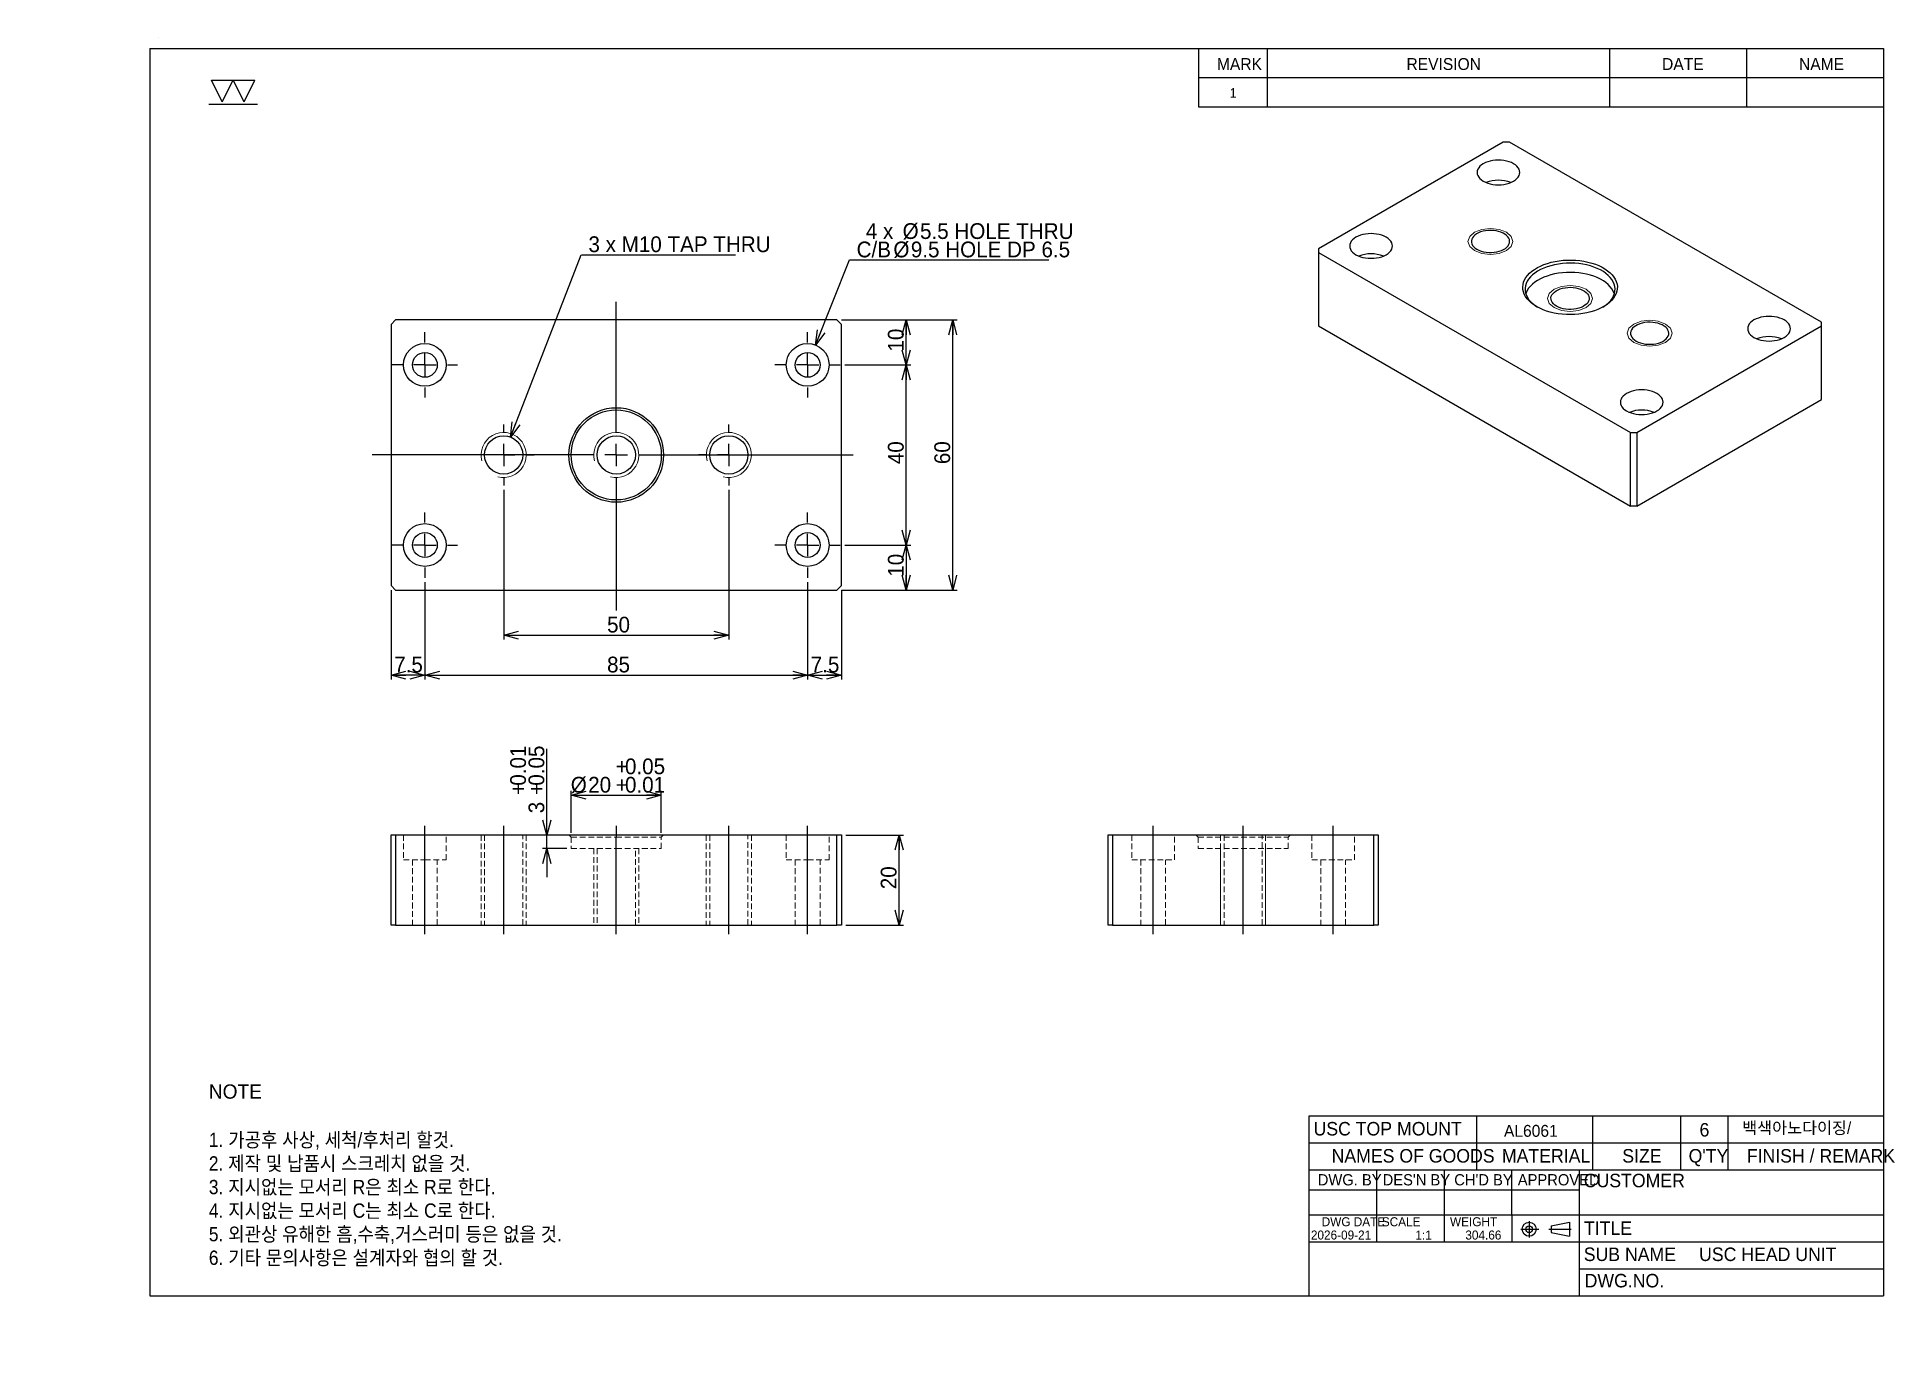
# Model space of a CAD drawing. Header units: millimetres. Extents: x 0 to 413, y 0 to 290.
import ezdxf

# ---------------------------------------------------------------- set-up
doc = ezdxf.new("R2010")
doc.units = ezdxf.units.MM
doc.linetypes.add('SLD-실선', pattern=[0])
doc.linetypes.add('SLD-점선', pattern=[1.905, 1.27, -0.635])
doc.styles.add('SLDTEXTSTYLE0', font='GULIM.TTC')
doc.styles.add('SLDTEXTSTYLE3', font='GOTHIC.TTF', dxfattribs={"width": 1.3695})
doc.styles.add('SLDTEXTSTYLE4', font='SWROMNS.TTF')
doc.styles.add('SLDTEXTSTYLE5', font='GOTHIC.TTF', dxfattribs={"width": 0.913, "bigfont": 'bigfont'})
doc.styles.add('SLDTEXTSTYLE6', font='GULIM.TTC')
doc.styles.add('SLDTEXTSTYLE7', font='GULIM.TTC', dxfattribs={"bigfont": 'bigfont'})
doc.dimstyles.new('SLDDIMSTYLE0', dxfattribs={"dimtxt": 3.5, "dimasz": 3.302, "dimexe": 0, "dimexo": 0.625, "dimgap": 0.875, "dimtad": 1, "dimdec": 3, "dimrnd": 1e-09, "dimzin": 12, "dimtxsty": 'SLDTEXTSTYLE0', "dimblk1": 'OPEN30', "dimblk2": 'OPEN30', "dimsah": 1, "dimcen": 2.5, "dimazin": 3, "dimtfac": 1, "dimtdec": 3, "dimtmove": 0, "dimatfit": 3, "dimldrblk": 'OPEN30', "dimfrac": 2, "dimtzin": 12})
doc.dimstyles.new('SLDDIMSTYLE1', dxfattribs={"dimtxt": 3.5, "dimasz": 3.302, "dimexe": 0, "dimexo": 0.625, "dimgap": 0.875, "dimtad": 1, "dimdec": 3, "dimrnd": 1e-09, "dimzin": 12, "dimtxsty": 'SLDTEXTSTYLE0', "dimblk1": 'OPEN30', "dimblk2": 'OPEN30', "dimsah": 1, "dimcen": 2.5, "dimazin": 3, "dimtol": 1, "dimtp": 0.01, "dimtm": -0.05, "dimtfac": 1, "dimtdec": 3, "dimtmove": 0, "dimatfit": 0, "dimldrblk": 'OPEN30', "dimfrac": 2})
doc.dimstyles.new('SLDDIMSTYLE2', dxfattribs={"dimtxt": 3.5, "dimasz": 3.302, "dimexe": 0, "dimexo": 0.625, "dimgap": 0.875, "dimtad": 1, "dimdec": 3, "dimrnd": 1e-09, "dimzin": 12, "dimtxsty": 'SLDTEXTSTYLE0', "dimblk1": 'OPEN30', "dimblk2": 'OPEN30', "dimsah": 1, "dimcen": 2.5, "dimazin": 3, "dimtol": 1, "dimtp": 0.05, "dimtm": -0.01, "dimtfac": 1, "dimtdec": 3, "dimtmove": 0, "dimatfit": 3, "dimldrblk": 'OPEN30', "dimfrac": 2})
doc.dimstyles.new('SLDDIMSTYLE3', dxfattribs={"dimtxt": 3.5, "dimasz": 3.302, "dimexe": 0, "dimexo": 0.625, "dimgap": 0.875, "dimtad": 1, "dimdec": 6, "dimrnd": 1e-09, "dimzin": 12, "dimtxsty": 'SLDTEXTSTYLE0', "dimblk1": 'NONE', "dimblk2": 'NONE', "dimsah": 1, "dimcen": 0, "dimazin": 3, "dimtfac": 1, "dimtdec": 3, "dimtmove": 0, "dimatfit": 3, "dimldrblk": 'NONE', "dimfrac": 2, "dimtzin": 12})
doc.dimstyles.new('SLDDIMSTYLE4', dxfattribs={"dimtxt": 3.5, "dimasz": 3.302, "dimexe": 0, "dimexo": 0.625, "dimgap": 0.875, "dimtad": 1, "dimdec": 1, "dimrnd": 1e-09, "dimzin": 12, "dimtxsty": 'SLDTEXTSTYLE0', "dimblk1": 'NONE', "dimblk2": 'NONE', "dimsah": 1, "dimcen": 0, "dimazin": 3, "dimtfac": 1, "dimtdec": 3, "dimtmove": 0, "dimatfit": 3, "dimldrblk": 'NONE', "dimfrac": 2, "dimtzin": 12})

# ---------------------------------------------------------------- blocks, each defined once
blk = doc.blocks.new('SW_NOTE_0_40')
at = {"color": 0}
for p, q in [((-4.85, 0), (-7.27, 4.85)), ((-7.27, 4.85), (-2.42, 4.85)), ((-4.85, 0), (-2.42, 4.85)), ((0, 0), (-2.42, 4.85)), ((-2.42, 4.85), (2.42, 4.85)), ((0, 0), (2.42, 4.85)), ((-7.83, -0.53), (2.99, -0.53))]:
    blk.add_line(p, q, dxfattribs=at)
blk = doc.blocks.new('SW_NOTE_0_41')
at = {"color": 0, "linetype": 'SLD-실선', "lineweight": 18, "char_height": 3.175, "attachment_point": 1}
for s, insert, style in [('NOTE', (0, 4.33), 'SLDTEXTSTYLE4'), ('1. 가공후 사상, 세척/후처리 할것.', (0, -6.41), 'SLDTEXTSTYLE5'), ('2. 제작 및 납품시 스크레치 없을 것.', (0, -11.64), 'SLDTEXTSTYLE5'), ('3. 지시없는 모서리 R은 최소 R로 한다.', (0, -16.88), 'SLDTEXTSTYLE5'), ('4. 지시없는 모서리 C는 최소 C로 한다.', (0, -22.11), 'SLDTEXTSTYLE5'), ('5. 외관상 유해한 흠,수축,거스러미 등은 없을 것.', (0, -27.34), 'SLDTEXTSTYLE5'), ('6. 기타 문의사항은 설계자와 협의 할 것.', (0, -32.58), 'SLDTEXTSTYLE5')]:
    blk.add_mtext(s, dxfattribs=dict(at, insert=insert, style=style))
blk = doc.blocks.new('SW_TABLEANNOTATION_0')
at = {"color": 0}
for p, q in [((0, 0), (0, -6.47)), ((0, 0), (15.21, 0)), ((15.21, 0), (15.21, -6.47)), ((15.21, 0), (91.25, 0)), ((91.25, 0), (91.25, -6.47)), ((91.25, 0), (121.67, 0)), ((121.67, 0), (121.67, -6.47)), ((121.67, 0), (152.09, 0)), ((152.09, 0), (152.09, -6.47)), ((0, -6.47), (15.21, -6.47)), ((0, -6.47), (0, -12.95)), ((15.21, -6.47), (91.25, -6.47)), ((15.21, -6.47), (15.21, -12.95)), ((91.25, -6.47), (121.67, -6.47)), ((91.25, -6.47), (91.25, -12.95)), ((121.67, -6.47), (152.09, -6.47)), ((121.67, -6.47), (121.67, -12.95)), ((152.09, -6.47), (152.09, -12.95)), ((0, -12.95), (15.21, -12.95)), ((15.21, -12.95), (91.25, -12.95)), ((91.25, -12.95), (121.67, -12.95)), ((121.67, -12.95), (152.09, -12.95))]:
    blk.add_line(p, q, dxfattribs=at)
at = {"color": 0, "attachment_point": 1, "style": 'SLDTEXTSTYLE0'}
for s, insert, char_height in [('MARK', (4.08, -2.15), 2.646), ('REVISION', (46.17, -2.15), 2.646), ('DATE', (102.93, -2.15), 2.646), ('NAME', (133.35, -2.15), 2.646), ('1', (6.9, -8.83), 2.12)]:
    blk.add_mtext(s, dxfattribs=dict(at, insert=insert, char_height=char_height))
blk = doc.blocks.new('_Open30')
at = {"color": 0, "linetype": 'ByBlock', "lineweight": -2}
for p, q in [((-1, 0.267949), (0, 0)), ((0, 0), (-1, -0.267949)), ((0, 0), (-1, 0))]:
    blk.add_line(p, q, dxfattribs=at)
blk = doc.blocks.new('_D')
for p, q in [((179.6, 112.33), (192.41, 112.33)), ((191.41, 92.33), (191.41, 112.33)), ((179.6, 92.33), (192.41, 92.33))]:
    blk.add_line(p, q)
at = {"xscale": 3.302, "yscale": 3.302}
for p, rotation in [((191.41, 112.33), 90.0000000000004), ((191.41, 92.33), 270.0000000000004)]:
    blk.add_blockref('_Open30', p, dxfattribs=dict(at, rotation=rotation))
at = {"insert": (187.33, 100.29), "char_height": 3.5, "attachment_point": 1, "rotation": 90, "style": 'SLDTEXTSTYLE0'}
blk.add_mtext('20', dxfattribs=at)
blk = doc.blocks.new('_D_1')
for p, q in [((113.2, 112.33), (113.2, 131.45)), ((113.2, 109.33), (113.2, 112.33)), ((117.6, 109.33), (112.2, 109.33)), ((113.2, 109.33), (113.2, 102.98))]:
    blk.add_line(p, q)
at = {"xscale": 3.302, "yscale": 3.302}
for p, rotation in [((113.2, 112.33), 270.0000000000004), ((113.2, 109.33), 90.0000000000004)]:
    blk.add_blockref('_Open30', p, dxfattribs=dict(at, rotation=rotation))
at = {"char_height": 3.5, "attachment_point": 1, "rotation": 90, "style": 'SLDTEXTSTYLE0'}
for s, insert in [('0.01', (105.05, 123.28)), ('0.05', (109.12, 123.28)), ('+', (105.05, 121.24)), ('+', (109.12, 121.24)), ('3', (109.12, 117.15))]:
    blk.add_mtext(s, dxfattribs=dict(at, insert=insert))
blk = doc.blocks.new('_D_2')
for p, q in [((118.6, 112.83), (118.6, 122.16)), ((118.6, 121.16), (138.6, 121.16)), ((138.6, 112.83), (138.6, 122.16))]:
    blk.add_line(p, q)
at = {"xscale": 3.302, "yscale": 3.302, "rotation": 180.0000000000004}
blk.add_blockref('_Open30', (118.6, 121.16), dxfattribs=at)
at = {"xscale": 3.302, "yscale": 3.302}
blk.add_blockref('_Open30', (138.6, 121.16), dxfattribs=at)
at = {"char_height": 3.5, "attachment_point": 1, "style": 'SLDTEXTSTYLE0'}
for s, insert in [('+', (128.5, 129.32)), ('0.05', (130.54, 129.32)), ('%%c', (118.5, 125.24)), ('20', (122.37, 125.24)), ('+', (128.5, 125.24)), ('0.01', (130.54, 125.24))]:
    blk.add_mtext(s, dxfattribs=dict(at, insert=insert))
blk = doc.blocks.new('_D_3')
for p, q in [((179.35, 216.72), (194.01, 216.72)), ((193.01, 176.72), (193.01, 216.72)), ((179.35, 176.72), (194.01, 176.72))]:
    blk.add_line(p, q)
at = {"xscale": 3.302, "yscale": 3.302}
for p, rotation in [((193.01, 216.72), 90.0000000000004), ((193.01, 176.72), 270.0000000000004)]:
    blk.add_blockref('_Open30', p, dxfattribs=dict(at, rotation=rotation))
at = {"insert": (188.93, 194.68), "char_height": 3.5, "attachment_point": 1, "rotation": 90, "style": 'SLDTEXTSTYLE0'}
blk.add_mtext('40', dxfattribs=at)
blk = doc.blocks.new('_D_4')
for p, q in [((179.35, 176.72), (194.01, 176.72)), ((193.01, 176.72), (193.01, 166.72)), ((178.6, 166.72), (194.01, 166.72))]:
    blk.add_line(p, q)
at = {"xscale": 3.302, "yscale": 3.302}
for p, rotation in [((193.01, 176.72), 90.0000000000004), ((193.01, 166.72), 270.0000000000004)]:
    blk.add_blockref('_Open30', p, dxfattribs=dict(at, rotation=rotation))
at = {"insert": (188.93, 169.68), "char_height": 3.5, "attachment_point": 1, "rotation": 90, "style": 'SLDTEXTSTYLE0'}
blk.add_mtext('10', dxfattribs=at)
blk = doc.blocks.new('_D_5')
for p, q in [((178.6, 226.72), (194.01, 226.72)), ((193.01, 216.72), (193.01, 226.72)), ((179.35, 216.72), (194.01, 216.72))]:
    blk.add_line(p, q)
at = {"xscale": 3.302, "yscale": 3.302}
for p, rotation in [((193.01, 226.72), 90.0000000000004), ((193.01, 216.72), 270.0000000000004)]:
    blk.add_blockref('_Open30', p, dxfattribs=dict(at, rotation=rotation))
at = {"insert": (188.93, 219.68), "char_height": 3.5, "attachment_point": 1, "rotation": 90, "style": 'SLDTEXTSTYLE0'}
blk.add_mtext('10', dxfattribs=at)
blk = doc.blocks.new('_D_6')
for p, q in [((178.6, 226.72), (204.31, 226.72)), ((203.31, 166.72), (203.31, 226.72)), ((178.6, 166.72), (204.31, 166.72))]:
    blk.add_line(p, q)
at = {"xscale": 3.302, "yscale": 3.302}
for p, rotation in [((203.31, 226.72), 90.0000000000004), ((203.31, 166.72), 270.0000000000004)]:
    blk.add_blockref('_Open30', p, dxfattribs=dict(at, rotation=rotation))
at = {"insert": (199.24, 194.68), "char_height": 3.5, "attachment_point": 1, "rotation": 90, "style": 'SLDTEXTSTYLE0'}
blk.add_mtext('60', dxfattribs=at)
blk = doc.blocks.new('_D_7')
for p, q in [((103.6, 188.97), (103.6, 155.72)), ((153.6, 188.97), (153.6, 155.72)), ((103.6, 156.72), (153.6, 156.72))]:
    blk.add_line(p, q)
at = {"xscale": 3.302, "yscale": 3.302, "rotation": 180.0000000000004}
blk.add_blockref('_Open30', (103.6, 156.72), dxfattribs=at)
at = {"xscale": 3.302, "yscale": 3.302}
blk.add_blockref('_Open30', (153.6, 156.72), dxfattribs=at)
at = {"insert": (126.56, 160.8), "char_height": 3.5, "attachment_point": 1, "style": 'SLDTEXTSTYLE0'}
blk.add_mtext('50', dxfattribs=at)
blk = doc.blocks.new('_D_8')
for p, q in [((86.1, 168.47), (86.1, 146.85)), ((171.1, 168.47), (171.1, 146.85)), ((86.1, 147.85), (171.1, 147.85))]:
    blk.add_line(p, q)
at = {"xscale": 3.302, "yscale": 3.302, "rotation": 180.0000000000004}
blk.add_blockref('_Open30', (86.1, 147.85), dxfattribs=at)
at = {"xscale": 3.302, "yscale": 3.302}
blk.add_blockref('_Open30', (171.1, 147.85), dxfattribs=at)
at = {"insert": (126.56, 151.93), "char_height": 3.5, "attachment_point": 1, "style": 'SLDTEXTSTYLE0'}
blk.add_mtext('85', dxfattribs=at)
blk = doc.blocks.new('_D_9')
for p, q in [((171.1, 168.47), (171.1, 146.85)), ((178.6, 166.72), (178.6, 146.85)), ((171.1, 147.85), (178.6, 147.85))]:
    blk.add_line(p, q)
at = {"xscale": 3.302, "yscale": 3.302, "rotation": 180.0000000000004}
blk.add_blockref('_Open30', (171.1, 147.85), dxfattribs=at)
at = {"xscale": 3.302, "yscale": 3.302}
blk.add_blockref('_Open30', (178.6, 147.85), dxfattribs=at)
at = {"insert": (171.79, 151.93), "char_height": 3.5, "attachment_point": 1, "style": 'SLDTEXTSTYLE0'}
blk.add_mtext('7.5', dxfattribs=at)
blk = doc.blocks.new('_D_10')
for p, q in [((78.6, 166.72), (78.6, 146.85)), ((86.1, 168.47), (86.1, 146.85)), ((86.1, 147.85), (78.6, 147.85))]:
    blk.add_line(p, q)
at = {"xscale": 3.302, "yscale": 3.302, "rotation": 180.0000000000004}
blk.add_blockref('_Open30', (78.6, 147.85), dxfattribs=at)
at = {"xscale": 3.302, "yscale": 3.302}
blk.add_blockref('_Open30', (86.1, 147.85), dxfattribs=at)
at = {"insert": (79.29, 151.93), "char_height": 3.5, "attachment_point": 1, "style": 'SLDTEXTSTYLE0'}
blk.add_mtext('7.5', dxfattribs=at)
blk = doc.blocks.new('_D_11')
blk.add_line((120.85, 241.19), (155.1, 241.19))
at = {"insert": (122.43, 245.27), "char_height": 3.5, "attachment_point": 1, "style": 'SLDTEXTSTYLE0'}
blk.add_mtext('3 x M10 TAP THRU', dxfattribs=at)
blk = doc.blocks.new('_None')
blk = doc.blocks.new('_D_12')
blk.add_line((180.39, 240.03), (224.65, 240.03))
at = {"char_height": 3.5, "attachment_point": 1, "style": 'SLDTEXTSTYLE0'}
for s, insert in [('4 x ', (184.02, 248.19)), ('%%c', (192.19, 248.19)), ('5.5 HOLE THRU', (196.06, 248.19)), ('C/B ', (181.98, 244.11)), ('%%c', (190.15, 244.11)), ('9.5 HOLE DP 6.5', (194.02, 244.11))]:
    blk.add_mtext(s, dxfattribs=dict(at, insert=insert))
blk = doc.blocks.new('SW_CENTERMARKSYMBOL_0')
at = {"color": 0}
for p, q in [((0, 5), (0, 34.02)), ((-5, 0), (-54.24, 0)), ((0, 0), (-2.5, 0)), ((0, 0), (0, 2.5)), ((0, 0), (0, -2.5)), ((0, 0), (2.5, 0)), ((5, 0), (52.6, 0)), ((0, -5), (0, -34.51))]:
    blk.add_line(p, q, dxfattribs=at)
blk = doc.blocks.new('SW_CENTERMARKSYMBOL_1')
at = {"color": 0}
for p, q in [((0, 5), (0, 7.25)), ((-5, 0), (-7.25, 0)), ((0, 0), (-2.5, 0)), ((0, 0), (0, 2.5)), ((0, 0), (0, -2.5)), ((0, 0), (2.5, 0)), ((5, 0), (7.25, 0)), ((0, -5), (0, -7.25))]:
    blk.add_line(p, q, dxfattribs=at)
blk = doc.blocks.new('SW_CENTERMARKSYMBOL_2')
at = {"color": 0}
for p, q in [((0, 5), (0, 7.25)), ((-5, 0), (-7.25, 0)), ((0, 0), (-2.5, 0)), ((0, 0), (0, 2.5)), ((0, 0), (0, -2.5)), ((0, 0), (2.5, 0)), ((5, 0), (7.25, 0)), ((0, -5), (0, -7.25))]:
    blk.add_line(p, q, dxfattribs=at)
blk = doc.blocks.new('SW_CENTERMARKSYMBOL_3')
at = {"color": 0}
for p, q in [((0, 5), (0, 7.25)), ((-5, 0), (-7.25, 0)), ((0, 0), (-2.5, 0)), ((0, 0), (0, 2.5)), ((0, 0), (0, -2.5)), ((0, 0), (2.5, 0)), ((5, 0), (7.25, 0)), ((0, -5), (0, -7.25))]:
    blk.add_line(p, q, dxfattribs=at)
blk = doc.blocks.new('SW_CENTERMARKSYMBOL_4')
at = {"color": 0}
for p, q in [((0, 5), (0, 7.25)), ((-5, 0), (-7.25, 0)), ((0, 0), (-2.5, 0)), ((0, 0), (0, 2.5)), ((0, 0), (0, -2.5)), ((0, 0), (2.5, 0)), ((5, 0), (7.25, 0)), ((0, -5), (0, -7.25))]:
    blk.add_line(p, q, dxfattribs=at)
blk = doc.blocks.new('SW_CENTERMARKSYMBOL_5')
at = {"color": 0}
for p, q in [((0, 5), (0, 6.75)), ((-5, 0), (-6.75, 0)), ((0, 0), (-2.5, 0)), ((0, 0), (0, 2.5)), ((0, 0), (0, -2.5)), ((0, 0), (2.5, 0)), ((5, 0), (6.75, 0)), ((0, -5), (0, -6.75))]:
    blk.add_line(p, q, dxfattribs=at)
blk = doc.blocks.new('SW_CENTERMARKSYMBOL_6')
at = {"color": 0}
for p, q in [((0, 5), (0, 6.75)), ((-5, 0), (-6.75, 0)), ((0, 0), (-2.5, 0)), ((0, 0), (0, 2.5)), ((0, 0), (0, -2.5)), ((0, 0), (2.5, 0)), ((5, 0), (6.75, 0)), ((0, -5), (0, -6.75))]:
    blk.add_line(p, q, dxfattribs=at)

msp = doc.modelspace()

# ---------------------------------------------------------------- linework, layer by layer
for p, q in [((25.0000175, 287.0002012), (410.0002874, 287.0002012)), ((25.0000175, 287.0002012), (25.0000175, 10.000007)), ((410.0002874, 287.0002012), (410.0002874, 10.000007)), ((105.1385488, 200.6867832), (120.8456983, 241.1901717)), ((172.8604718, 221.1367819), (180.392121, 240.0346982)), ((282.500198, 50.000035), (410.0002874, 50.000035)), ((282.500198, 38.0000266), (282.500198, 50.000035)), ((319.7182523, 38.0000266), (319.7182523, 50.000035)), ((345.5002422, 38.0000266), (345.5002422, 50.000035)), ((365.0002558, 38.0000266), (365.0002558, 50.000035)), ((375.5002632, 38.0000266), (375.5002632, 50.000035)), ((282.500198, 44.0000308), (410.0002874, 44.0000308)), ((282.500198, 38.0000266), (410.0002874, 38.0000266)), ((282.500198, 10.000007), (282.500198, 38.0000266)), ((297.5002085, 28.0000196), (297.5002085, 38.0000266)), ((312.500219, 28.0000196), (312.500219, 38.0000266)), ((327.5002296, 28.0000196), (327.5002296, 38.0000266)), ((342.5002401, 10.000007), (342.5002401, 38.0000266)), ((282.500198, 33.5000235), (342.5002401, 33.5000235)), ((282.500198, 28.0000196), (342.5002401, 28.0000196)), ((297.5002085, 22.0000154), (297.5002085, 28.0000196)), ((312.500219, 22.0000154), (312.500219, 28.0000196)), ((327.5002296, 28.0000196), (327.5002296, 22.0000154)), ((329.4566063, 24.7875317), (333.4491381, 24.7875317)), ((331.3289751, 26.5954395), (331.3289751, 22.947116)), ((335.6892537, 24.7875317), (340.6313611, 24.7875317)), ((336.225276, 25.5389603), (340.2631229, 26.3422108)), ((336.225276, 25.5389603), (336.225276, 24.036104)), ((340.2631229, 26.3422108), (340.2631229, 23.2328534)), ((342.5002401, 28.0000196), (410.0002874, 28.0000196)), ((282.500198, 22.0000154), (342.5002401, 22.0000154)), ((336.225276, 24.036104), (340.2631229, 23.2328534)), ((342.5002401, 22.0000154), (410.0002874, 22.0000154)), ((342.5002401, 16.0000112), (410.0002874, 16.0000112)), ((25.0000175, 10.000007), (410.0002874, 10.000007))]:
    msp.add_line(p, q)
at = {"color": 7, "linetype": 'SLD-실선', "lineweight": 25}
for p, q in [((325.5706242, 266.1962741), (284.5584309, 242.5204388)), ((326.9848378, 266.1962741), (325.5706242, 266.1962741)), ((396.2813023, 226.1922766), (326.9848378, 266.1962741)), ((284.5584309, 242.5204388), (284.5584309, 241.7040307)), ((284.5584309, 241.7040307), (353.8548955, 201.7000332)), ((284.5584309, 241.7040307), (284.5584309, 225.3732145)), ((79.6019063, 226.7243055), (78.6019063, 225.7243055)), ((78.6019063, 225.7243055), (78.6019063, 167.7243055)), ((177.6019063, 226.7243055), (79.6019063, 226.7243055)), ((178.6019063, 225.7243055), (177.6019063, 226.7243055)), ((178.6019063, 167.7243055), (178.6019063, 225.7243055)), ((284.5584309, 225.3732145), (353.8548955, 185.369217)), ((355.269109, 201.7000332), (396.2813023, 225.3758685)), ((396.2813023, 225.3758685), (396.2813023, 226.1922766)), ((396.2813023, 209.0450523), (396.2813023, 225.3758685)), ((355.269109, 185.369217), (396.2813023, 209.0450523)), ((353.8548955, 185.369217), (353.8548955, 201.7000332)), ((353.8548955, 201.7000332), (355.269109, 201.7000332)), ((355.269109, 201.7000332), (355.269109, 185.369217)), ((355.269109, 185.369217), (353.8548955, 185.369217)), ((78.6019063, 167.7243055), (79.6019063, 166.7243055)), ((79.6019063, 166.7243055), (177.6019063, 166.7243055)), ((177.6019063, 166.7243055), (178.6019063, 167.7243055)), ((78.6019063, 92.3344443), (78.6019063, 112.3344443)), ((78.6019063, 112.3344443), (79.6019063, 112.3344443)), ((79.6019063, 112.3344443), (79.6019063, 92.3344443)), ((79.6019063, 112.3344443), (177.6019063, 112.3344443)), ((177.6019063, 92.3344443), (177.6019063, 112.3344443)), ((177.6019063, 112.3344443), (178.6019063, 112.3344443)), ((178.6019063, 112.3344443), (178.6019063, 92.3344443)), ((237.8146213, 92.3344443), (237.8146213, 112.3344443)), ((237.8146213, 112.3344443), (238.8146213, 112.3344443)), ((238.8146213, 112.3344443), (238.8146213, 92.3344443)), ((238.8146213, 112.3344443), (296.8146213, 112.3344443)), ((296.8146213, 92.3344443), (296.8146213, 112.3344443)), ((296.8146213, 112.3344443), (297.8146213, 112.3344443)), ((297.8146213, 112.3344443), (297.8146213, 92.3344443)), ((79.6019063, 92.3344443), (78.6019063, 92.3344443)), ((79.6019063, 92.3344443), (177.6019063, 92.3344443)), ((178.6019063, 92.3344443), (177.6019063, 92.3344443)), ((238.8146213, 92.3344443), (237.8146213, 92.3344443)), ((238.8146213, 92.3344443), (296.8146213, 92.3344443)), ((297.8146213, 92.3344443), (296.8146213, 92.3344443))]:
    msp.add_line(p, q, dxfattribs=at)
at = {"color": 7, "linetype": 'SLD-점선', "lineweight": 18}
for p, q in [((81.3519063, 112.3344443), (81.3519063, 106.8344443)), ((90.8519063, 106.8344443), (90.8519063, 112.3344443)), ((98.6019063, 112.3344443), (98.6019063, 92.3344443)), ((99.3519063, 112.3344443), (99.3519063, 92.3344443)), ((107.8519063, 92.3344443), (107.8519063, 112.3344443)), ((108.6019063, 112.3344443), (108.6019063, 92.3344443)), ((118.1019063, 112.3344443), (118.6019063, 111.8344443)), ((118.6019063, 111.8344443), (128.6019063, 111.8344443)), ((118.6019063, 111.8344443), (118.6019063, 109.3344443)), ((128.6019063, 111.8344443), (138.6019063, 111.8344443)), ((138.6019063, 111.8344443), (139.1019063, 112.3344443)), ((138.6019063, 109.3344443), (138.6019063, 111.8344443)), ((148.6019063, 112.3344443), (148.6019063, 92.3344443)), ((149.3519063, 112.3344443), (149.3519063, 92.3344443)), ((157.8519063, 92.3344443), (157.8519063, 112.3344443)), ((158.6019063, 112.3344443), (158.6019063, 92.3344443)), ((166.3519063, 112.3344443), (166.3519063, 106.8344443)), ((175.8519063, 106.8344443), (175.8519063, 112.3344443)), ((243.0646213, 112.3344443), (243.0646213, 106.8344443)), ((252.5646213, 106.8344443), (252.5646213, 112.3344443)), ((257.3146213, 112.3344443), (257.8146213, 111.8344443)), ((257.8146213, 111.8344443), (277.8146213, 111.8344443)), ((257.8146213, 111.8344443), (257.8146213, 109.3344443)), ((262.8146213, 112.3344443), (262.8146213, 92.3344443)), ((262.8146213, 112.3344443), (262.8146213, 92.3344443)), ((263.5646213, 112.3344443), (263.5646213, 92.3344443)), ((272.0646213, 92.3344443), (272.0646213, 112.3344443)), ((272.8146213, 112.3344443), (272.8146213, 92.3344443)), ((272.8146213, 112.3344443), (272.8146213, 92.3344443)), ((277.8146213, 111.8344443), (278.3146213, 112.3344443)), ((277.8146213, 109.3344443), (277.8146213, 111.8344443)), ((283.0646213, 112.3344443), (283.0646213, 106.8344443)), ((292.5646213, 106.8344443), (292.5646213, 112.3344443)), ((118.6019063, 109.3344443), (128.6019063, 109.3344443)), ((123.6019063, 109.3344443), (123.6019063, 92.3344443)), ((124.3519063, 109.3344443), (124.3519063, 92.3344443)), ((128.6019063, 109.3344443), (138.6019063, 109.3344443)), ((132.8519063, 92.3344443), (132.8519063, 109.3344443)), ((133.6019063, 109.3344443), (133.6019063, 92.3344443)), ((257.8146213, 109.3344443), (277.8146213, 109.3344443)), ((262.8146213, 109.3344443), (262.8146213, 92.3344443)), ((272.8146213, 109.3344443), (272.8146213, 92.3344443)), ((81.3519063, 106.8344443), (86.1019063, 106.8344443)), ((83.3519063, 106.8344443), (83.3519063, 92.3344443)), ((86.1019063, 106.8344443), (90.8519063, 106.8344443)), ((88.8519063, 92.3344443), (88.8519063, 106.8344443)), ((166.3519063, 106.8344443), (171.1019063, 106.8344443)), ((168.3519063, 106.8344443), (168.3519063, 92.3344443)), ((171.1019063, 106.8344443), (175.8519063, 106.8344443)), ((173.8519063, 92.3344443), (173.8519063, 106.8344443)), ((243.0646213, 106.8344443), (252.5646213, 106.8344443)), ((245.0646213, 106.8344443), (245.0646213, 92.3344443)), ((250.5646213, 92.3344443), (250.5646213, 106.8344443)), ((283.0646213, 106.8344443), (292.5646213, 106.8344443)), ((285.0646213, 106.8344443), (285.0646213, 92.3344443)), ((290.5646213, 92.3344443), (290.5646213, 106.8344443))]:
    msp.add_line(p, q, dxfattribs=at)
at = {"linetype": 'SLD-실선'}
for p, q in [((86.1019063, 106.8344443), (86.1019063, 114.3344443)), ((103.6019063, 90.3344443), (103.6019063, 114.3344443)), ((128.6019063, 114.3344443), (128.6019063, 111.8344443)), ((128.6019063, 109.3344443), (128.6019063, 111.8344443)), ((153.6019063, 90.3344443), (153.6019063, 114.3344443)), ((171.1019063, 106.8344443), (171.1019063, 114.3344443)), ((247.8146213, 106.8344443), (247.8146213, 114.3344443)), ((267.8146213, 90.3344443), (267.8146213, 114.3344443)), ((287.8146213, 106.8344443), (287.8146213, 114.3344443)), ((128.6019063, 90.3344443), (128.6019063, 109.3344443)), ((86.1019063, 90.3344443), (86.1019063, 106.8344443)), ((171.1019063, 90.3344443), (171.1019063, 106.8344443)), ((247.8146213, 90.3344443), (247.8146213, 106.8344443)), ((287.8146213, 90.3344443), (287.8146213, 106.8344443))]:
    msp.add_line(p, q, dxfattribs=at)
at = {"color": 7, "linetype": 'SLD-실선', "lineweight": 25, "flags": 128}
for points in [[(321.1512068, 257.5219379), (321.6183473, 257.2854398), (322.134964, 257.0861645), (322.6922177, 256.9275217), (323.2805736, 256.8122259), (323.8899646, 256.7422497), (324.509964, 256.7187905), (325.1299635, 256.7422497), (325.7393545, 256.8122259), (326.3277103, 256.9275217), (326.884964, 257.0861645), (327.4015808, 257.2854398), (327.8687213, 257.5219379), (328.2783924, 257.7916123), (328.6235847, 258.0898488), (328.8983918, 258.4115446), (329.0981117, 258.7511951), (329.2193271, 259.1029891), (329.259964, 259.4609072), (329.2193271, 259.8188252), (329.0981117, 260.1706192), (328.8983918, 260.5102698), (328.6235847, 260.8319655), (328.2783924, 261.130202), (327.8687213, 261.3998764), (327.4015808, 261.6363745), (326.884964, 261.8356498), (326.3277103, 261.9942926), (325.7393545, 262.1095884), (325.1299635, 262.1795646), (324.509964, 262.2030238), (323.8899646, 262.1795646), (323.2805736, 262.1095884), (322.6922177, 261.9942926), (322.134964, 261.8356498), (321.6183473, 261.6363745), (321.1512068, 261.3998764), (320.7415357, 261.130202), (320.3963434, 260.8319655), (320.1215363, 260.5102698), (319.9218164, 260.1706192), (319.800601, 259.8188252), (319.759964, 259.4609072), (319.800601, 259.1029891), (319.9218164, 258.7511951), (320.1215363, 258.4115446), (320.3963434, 258.0898488), (320.7415357, 257.7916123), (321.1512068, 257.5219379)], [(292.8669356, 241.1937757), (293.334076, 240.9572775), (293.8506928, 240.7580023), (294.4079465, 240.5993595), (294.9963023, 240.4840636), (295.6056934, 240.4140875), (296.2256928, 240.3906283), (296.8456922, 240.4140875), (297.4550833, 240.4840636), (298.0434391, 240.5993595), (298.6006928, 240.7580023), (299.1173096, 240.9572775), (299.58445, 241.1937757), (299.9941212, 241.4634501), (300.3393135, 241.7616866), (300.6141206, 242.0833823), (300.8138405, 242.4230329), (300.9350559, 242.7748269), (300.9756928, 243.1327449), (300.9350559, 243.490663), (300.8138405, 243.8424569), (300.6141206, 244.1821075), (300.3393135, 244.5038032), (299.9941212, 244.8020398), (299.58445, 245.0717142), (299.1173096, 245.3082123), (298.6006928, 245.5074876), (298.0434391, 245.6661304), (297.4550833, 245.7814262), (296.8456922, 245.8514024), (296.2256928, 245.8748616), (295.6056934, 245.8514024), (294.9963023, 245.7814262), (294.4079465, 245.6661304), (293.8506928, 245.5074876), (293.334076, 245.3082123), (292.8669356, 245.0717142), (292.4572644, 244.8020398), (292.1120721, 244.5038032), (291.837265, 244.1821075), (291.6375451, 243.8424569), (291.5163297, 243.490663), (291.4756928, 243.1327449), (291.5163297, 242.7748269), (291.6375451, 242.4230329), (291.837265, 242.0833823), (292.1120721, 241.7616866), (292.4572644, 241.4634501), (292.8669356, 241.1937757)], [(319.7369933, 242.4183878), (320.1844832, 242.1938246), (320.6817562, 242.0073994), (321.2191333, 241.8627409), (321.7861551, 241.7626646), (322.3717852, 241.7091185), (322.9646249, 241.7031447), (323.5531353, 241.7448595), (324.1258617, 241.833451), (324.6716567, 241.9671948), (325.1798969, 242.1434878), (325.6406901, 242.3588987), (326.0450674, 242.6092346), (326.3851581, 242.8896232), (326.6543427, 243.1946069), (326.8473819, 243.5182496), (326.9605182, 243.8542519), (326.9915498, 244.1960741), (326.9398725, 244.5370628), (326.8064923, 244.8705811), (326.5940052, 245.1901375), (326.306547, 245.4895121), (325.9497128, 245.762878), (325.530448, 246.0049145), (325.056913, 246.2109105), (324.5383247, 246.3768565), (323.9847768, 246.4995227), (323.4070436, 246.5765215), (322.8163698, 246.6063542), (322.2242524, 246.58844), (321.6422161, 246.5231278), (321.0815898, 246.4116887), (320.5532853, 246.2562917), (320.0675854, 246.0599615), (319.6339439, 245.8265195), (319.2608009, 245.5605092), (318.9554194, 245.2671084), (318.7237431, 244.9520277), (318.5702816, 244.6213997), (318.4980216, 244.2816599), (318.5083696, 243.9394208), (318.6011243, 243.6013438), (318.7744803, 243.2740091), (319.0250633, 242.9637879), (319.3479962, 242.6767183), (319.7369933, 242.4183878)], [(332.9952454, 229.6620111), (332.3681105, 230.0575932), (331.8039915, 230.4836243), (331.3073033, 230.93677), (330.8819334, 231.4134839), (330.5312107, 231.910035), (330.2578801, 232.4225372), (330.0640809, 232.9469793), (329.9513297, 233.479257), (329.920509, 234.0152045), (329.9718601, 234.5506272), (330.1049809, 235.0813347), (330.3188297, 235.6031736), (330.6117329, 236.1120597), (330.9813979, 236.6040102), (331.4249318, 237.0751751), (331.9388633, 237.5218668), (332.5191701, 237.9405894), (333.1613105, 238.3280658), (333.860259, 238.6812633), (334.6105453, 238.9974179), (335.4062975, 239.2740552), (336.2412876, 239.50901), (337.1089808, 239.7004436), (338.0025861, 239.8468578), (338.9151099, 239.9471066), (339.8394105, 240.0004054), (340.768254, 240.0063372), (341.6943708, 239.9648554), (342.6105129, 239.8762849), (343.5095103, 239.7413186), (344.384327, 239.561013), (345.2281164, 239.3367791), (346.0342747, 239.070372), (346.7964927, 238.7638765), (347.508805, 238.4196915), (348.1656366, 238.0405107), (348.7618472, 237.6293016), (349.2927704, 237.1892825), (349.7542511, 236.7238972), (350.1426776, 236.2367879), (350.45501, 235.731767), (350.6888037, 235.2127869), (350.8422291, 234.6839093), (350.9140853, 234.1492734), (350.9038101, 233.6130635), (350.8114838, 233.0794761), (350.637829, 232.5526873), (350.3842048, 232.0368199), (350.0525961, 231.5359113), (349.6455983, 231.0538818), (349.1663966, 230.5945039), (348.6187414, 230.1613728), (348.006919, 229.7578784), (347.3357175, 229.3871786), (346.6103902, 229.0521746), (345.8366136, 228.7554883), (345.0204436, 228.4994417), (344.1682679, 228.2860386), (343.2867559, 228.1169492), (342.3828065, 227.9934969), (341.4634945, 227.9166479), (340.5360147, 227.8870035), (339.6076259, 227.9047959), (338.6855939, 227.9698858), (337.777135, 228.0817637), (336.8893591, 228.2395541), (336.0292141, 228.442022), (335.203432, 228.6875829), (334.4184755, 228.9743148), (333.6804881, 229.2999738), (332.9952454, 229.6620111)], [(347.6645738, 229.5606069), (347.9569969, 229.7459272), (348.5233966, 230.1573121), (349.022648, 230.5967262), (349.4506139, 231.0605281), (349.8037483, 231.5448748), (350.0791249, 232.0457527), (350.2744618, 232.5590115), (350.3881404, 233.0803981), (350.4192188, 233.6055921), (350.3674394, 234.1302416), (350.2332313, 234.6499993), (350.0177065, 235.1605581), (349.7226511, 235.6576876), (349.3505098, 236.1372682), (348.9043664, 236.5953261), (348.3879177, 237.0280657), (347.8054433, 237.4319011), (347.1617697, 237.8034859), (346.4622305, 238.1397413), (345.7126224, 238.4378807), (344.9191569, 238.6954338), (344.0884088, 238.9102664), (343.227262, 239.0805983), (342.3428523, 239.2050181), (341.4425081, 239.2824948), (340.53369, 239.3123864), (339.6239287, 239.2944452), (338.7207628, 239.22882), (337.8316762, 239.1160544), (336.9640361, 238.9570828), (336.1250322, 238.7532227), (335.3216166, 238.5061632), (334.5604467, 238.2179515), (333.8478298, 237.8909759), (333.1896709, 237.5279458), (332.5914237, 237.1318693), (332.0580454, 236.7060285), (331.5939558, 236.253952), (331.2030004, 235.7793859), (330.888419, 235.2862626), (330.652818, 234.7786682), (330.49815, 234.2608089), (330.4256964, 233.7369757), (330.4360576, 233.2115094), (330.5291479, 232.688764), (330.7041957, 232.1730714), (330.9597507, 231.6687045), (331.2936951, 231.1798428), (331.7032619, 230.7105372), (332.1850572, 230.2646764), (332.7350888, 229.845955), (333.1751594, 229.5606069)], [(350.2623249, 232.5192072), (350.2332313, 232.6086472), (350.0177065, 233.1192061), (349.7226511, 233.6163356), (349.3505098, 234.0959162), (348.9043664, 234.5539741), (348.3879177, 234.9867137), (347.8054433, 235.390549), (347.1617697, 235.7621339), (346.4622305, 236.0983892), (345.7126224, 236.3965287), (344.9191569, 236.6540818), (344.0884088, 236.8689144), (343.227262, 237.0392463), (342.3428523, 237.1636661), (341.4425081, 237.2411428), (340.53369, 237.2710344), (339.6239287, 237.2530932), (338.7207628, 237.1874679), (337.8316762, 237.0747023), (336.9640361, 236.9157308), (336.1250322, 236.7118707), (335.3216166, 236.4648112), (334.5604467, 236.1765995), (333.8478298, 235.8496239), (333.1896709, 235.4865938), (332.5914237, 235.0905173), (332.0580454, 234.6646765), (331.5939558, 234.2126), (331.2030004, 233.7380339), (330.888419, 233.2449106), (330.652818, 232.7373162), (330.5774084, 232.5192072)], [(337.4146628, 229.763664), (337.0256657, 230.0219945), (336.7027329, 230.309064), (336.4521498, 230.6192852), (336.2787938, 230.9466199), (336.1860392, 231.284697), (336.1756911, 231.6269361), (336.2479511, 231.9666759), (336.4014127, 232.2973038), (336.6330889, 232.6123846), (336.9384704, 232.9057854), (337.3116134, 233.1717956), (337.745255, 233.4052377), (338.2309548, 233.6015679), (338.7592593, 233.7569648), (339.3198857, 233.8684039), (339.9019219, 233.9337162), (340.4940393, 233.9516303), (341.0847131, 233.9217977), (341.6624464, 233.8447989), (342.2159942, 233.7221327), (342.7345825, 233.5561866), (343.2081175, 233.3501906), (343.6273823, 233.1081542), (343.9842165, 232.8347883), (344.2716747, 232.5354136), (344.4841618, 232.2158572), (344.6175421, 231.8823389), (344.6692193, 231.5413502), (344.6381878, 231.1995281), (344.5250514, 230.8635257), (344.3320122, 230.539883), (344.0628276, 230.2348993), (343.722737, 229.9545108), (343.3183596, 229.7041748), (342.8575665, 229.488764), (342.3493262, 229.312471), (341.8035313, 229.1787271), (341.2308048, 229.0901357), (340.6422944, 229.0484208), (340.0494547, 229.0543947), (339.4638246, 229.1079408), (338.8968028, 229.2080171), (338.3594257, 229.3526756), (337.8621528, 229.5391007), (337.4146628, 229.763664)], [(381.2552832, 222.8245931), (381.7224237, 222.588095), (382.2390404, 222.3888197), (382.7962941, 222.230177), (383.38465, 222.1148811), (383.994041, 222.044905), (384.6140404, 222.0214458), (385.2340399, 222.044905), (385.8434309, 222.1148811), (386.4317867, 222.230177), (386.9890404, 222.3888197), (387.5056572, 222.588095), (387.9727977, 222.8245931), (388.3824688, 223.0942676), (388.7276611, 223.3925041), (389.0024682, 223.7141998), (389.2021881, 224.0538504), (389.3234035, 224.4056444), (389.3640404, 224.7635624), (389.3234035, 225.1214804), (389.2021881, 225.4732744), (389.0024682, 225.812925), (388.7276611, 226.1346207), (388.3824688, 226.4328572), (387.9727977, 226.7025317), (387.5056572, 226.9390298), (386.9890404, 227.1383051), (386.4317867, 227.2969478), (385.8434309, 227.4122437), (385.2340399, 227.4822198), (384.6140404, 227.505679), (383.994041, 227.4822198), (383.38465, 227.4122437), (382.7962941, 227.2969478), (382.2390404, 227.1383051), (381.7224237, 226.9390298), (381.2552832, 226.7025317), (380.8456121, 226.4328572), (380.5004198, 226.1346207), (380.2256127, 225.812925), (380.0258928, 225.4732744), (379.9046774, 225.1214804), (379.8640404, 224.7635624), (379.9046774, 224.4056444), (380.0258928, 224.0538504), (380.2256127, 223.7141998), (380.5004198, 223.3925041), (380.8456121, 223.0942676), (381.2552832, 222.8245931)], [(355.0923323, 222.008185), (355.5398223, 221.7836218), (356.0370953, 221.5971966), (356.5744724, 221.4525381), (357.1414942, 221.3524618), (357.7271242, 221.2989157), (358.319964, 221.2929419), (358.9084744, 221.3346567), (359.4812008, 221.4232482), (360.0269958, 221.556992), (360.535236, 221.733285), (360.9960292, 221.9486959), (361.4004065, 222.1990318), (361.7404972, 222.4794204), (362.0096818, 222.7844041), (362.2027209, 223.1080468), (362.3158573, 223.4440491), (362.3468889, 223.7858713), (362.2952116, 224.12686), (362.1618314, 224.4603783), (361.9493442, 224.7799347), (361.6618861, 225.0793093), (361.3050519, 225.3526752), (360.885787, 225.5947117), (360.412252, 225.8007077), (359.8936638, 225.9666537), (359.3401159, 226.0893199), (358.7623826, 226.1663187), (358.1717089, 226.1961514), (357.5795914, 226.1782372), (356.9975552, 226.112925), (356.4369289, 226.0014859), (355.9086243, 225.8460889), (355.4229245, 225.6497587), (354.9892829, 225.4163167), (354.61614, 225.1503064), (354.3107584, 224.8569056), (354.0790822, 224.5418249), (353.9256206, 224.2111969), (353.8533606, 223.8714571), (353.8637087, 223.529218), (353.9564634, 223.191141), (354.1298193, 222.8638063), (354.3804024, 222.5535851), (354.7033352, 222.2665155), (355.0923323, 222.008185)], [(352.971012, 206.4964309), (353.4381524, 206.2599328), (353.9547692, 206.0606575), (354.5120229, 205.9020147), (355.1003787, 205.7867189), (355.7097698, 205.7167427), (356.3297692, 205.6932835), (356.9497686, 205.7167427), (357.5591597, 205.7867189), (358.1475155, 205.9020147), (358.7047692, 206.0606575), (359.221386, 206.2599328), (359.6885264, 206.4964309), (360.0981976, 206.7661053), (360.4433899, 207.0643419), (360.718197, 207.3860376), (360.9179169, 207.7256882), (361.0391323, 208.0774821), (361.0797692, 208.4354002), (361.0391323, 208.7933182), (360.9179169, 209.1451122), (360.718197, 209.4847628), (360.4433899, 209.8064585), (360.0981976, 210.104695), (359.6885264, 210.3743694), (359.221386, 210.6108676), (358.7047692, 210.8101428), (358.1475155, 210.9687856), (357.5591597, 211.0840814), (356.9497686, 211.1540576), (356.3297692, 211.1775168), (355.7097698, 211.1540576), (355.1003787, 211.0840814), (354.5120229, 210.9687856), (353.9547692, 210.8101428), (353.4381524, 210.6108676), (352.971012, 210.3743694), (352.5613408, 210.104695), (352.2161485, 209.8064585), (351.9413414, 209.4847628), (351.7416215, 209.1451122), (351.6204061, 208.7933182), (351.5797692, 208.4354002), (351.6204061, 208.0774821), (351.7416215, 207.7256882), (351.9413414, 207.3860376), (352.2161485, 207.0643419), (352.5613408, 206.7661053), (352.971012, 206.4964309)]]:
    msp.add_lwpolyline(points, dxfattribs=at)
at = {"color": 7, "linetype": 'SLD-실선', "lineweight": 18, "flags": 128}
for points in [[(319.2066632, 242.1122348), (318.1227994, 243.0486628), (317.7421971, 244.1532551), (318.1227994, 245.2578473), (319.2066632, 246.1942753), (320.8287799, 246.8199766), (322.7421971, 247.0396936), (324.6556143, 246.8199766), (326.277731, 246.1942753), (327.3615948, 245.2578473), (327.7421971, 244.1532551), (327.3615948, 243.0486628), (326.277731, 242.1122348), (324.6556143, 241.4865336), (322.7421971, 241.2668165), (320.8287799, 241.4865336), (319.2066632, 242.1122348)], [(336.8843327, 229.4575109), (335.800469, 230.393939), (335.4198666, 231.4985312), (335.800469, 232.6031234), (336.8843327, 233.5395515), (338.5064495, 234.1652527), (340.4198666, 234.3849698), (342.3332838, 234.1652527), (343.9554005, 233.5395515), (345.0392643, 232.6031234), (345.4198666, 231.4985312), (345.0392643, 230.393939), (343.9554005, 229.4575109), (342.3332838, 228.8318097), (340.4198666, 228.6120927), (338.5064495, 228.8318097), (336.8843327, 229.4575109)], [(354.5620022, 221.702032), (353.4781385, 222.63846), (353.0975361, 223.7430523), (353.4781385, 224.8476445), (354.5620022, 225.7840725), (356.184119, 226.4097738), (358.0975361, 226.6294908), (360.0109533, 226.4097738), (361.6330701, 225.7840725), (362.7169338, 224.8476445), (363.0975361, 223.7430523), (362.7169338, 222.63846), (361.6330701, 221.702032), (360.0109533, 221.0763308), (358.0975361, 220.8566137), (356.184119, 221.0763308), (354.5620022, 221.702032)]]:
    msp.add_lwpolyline(points, dxfattribs=at)
at = {"color": 7, "linetype": 'SLD-실선', "lineweight": 25}
for centre, radius in [((86.1019063, 216.7243055), 4.75), ((86.1019063, 216.7243055), 2.75), ((171.1019063, 216.7243055), 4.75), ((171.1019063, 216.7243055), 2.75), ((128.6019063, 196.7243055), 10.5), ((128.6019063, 196.7243055), 10), ((103.6019063, 196.7243055), 4.25), ((128.6019063, 196.7243055), 4.25), ((153.6019063, 196.7243055), 4.25), ((86.1019063, 176.7243055), 4.75), ((86.1019063, 176.7243055), 2.75), ((171.1019063, 176.7243055), 4.75), ((171.1019063, 176.7243055), 2.75)]:
    msp.add_circle(centre, radius, dxfattribs=at)
for radius in [1.5546791, 0.7514278]:
    msp.add_circle((331.3289751, 24.7875317), radius)
for centre, start, end in [((324.509964, 250.1199067), 68.981957004, 111.018042996), ((296.2256928, 233.7917444), 68.981957003, 111.018042997), ((384.6140404, 215.4225619), 68.981957004, 111.018042996), ((356.3297692, 199.0943997), 68.981957004, 111.018042996)]:
    msp.add_arc(centre, 7.6012427, start, end, dxfattribs=at)
at = {"color": 7, "linetype": 'SLD-실선', "lineweight": 18}
for centre in [(103.6019063, 196.7243055), (128.6019063, 196.7243055), (153.6019063, 196.7243055)]:
    msp.add_arc(centre, 5, 255, 195, dxfattribs=at)

# ---------------------------------------------------------------- block references
for name, p in [('SW_TABLEANNOTATION_0', (257.9156601, 287.0080947)), ('SW_NOTE_0_40', (45.9563235, 275.1247508)), ('SW_CENTERMARKSYMBOL_0', (128.6019063, 196.7243055)), ('SW_CENTERMARKSYMBOL_4', (86.1019063, 216.7243055)), ('SW_CENTERMARKSYMBOL_3', (171.1019063, 216.7243055)), ('SW_CENTERMARKSYMBOL_6', (103.6019063, 196.7243055)), ('SW_CENTERMARKSYMBOL_5', (153.6019063, 196.7243055)), ('SW_CENTERMARKSYMBOL_1', (86.1019063, 176.7243055)), ('SW_CENTERMARKSYMBOL_2', (171.1019063, 176.7243055))]:
    msp.add_blockref(name, p)
at = {"xscale": 3.302, "yscale": 3.302}
for p, rotation in [((172.8604718, 221.1367819), 248.2705478271807), ((105.1385488, 200.6867832), 248.8037866696562)]:
    msp.add_blockref('_Open30', p, dxfattribs=dict(at, rotation=rotation))
at = {"color": 7, "linetype": 'SLD-실선', "lineweight": 18}
msp.add_blockref('SW_NOTE_0_41', (38.1241056, 52.6229506), dxfattribs=at)

# ---------------------------------------------------------------- texts
at = {"color": 7, "linetype": 'SLD-실선', "lineweight": 18, "insert": (26.9975189, 289.5050458), "char_height": 0.01000001, "attachment_point": 1, "style": 'SLDTEXTSTYLE3'}
msp.add_mtext('0.01', dxfattribs=at)
for s, insert, char_height, attachment_point, style in [('USC TOP MOUNT', (299.9106462, 48.6024615), 3, 2, 'SLDTEXTSTYLE0'), ('AL6061', (331.7053138, 47.9507787), 2.64583333, 2, 'SLDTEXTSTYLE0'), ('6', (370.2555044, 48.3673036), 3, 2, 'SLDTEXTSTYLE0'), ('백색아노다이징/', (390.7577949, 48.6091391), 2.64583333, 2, 'SLDTEXTSTYLE7'), ('NAMES OF GOODS', (287.4575213, 42.589697), 3, 1, 'SLDTEXTSTYLE0'), ('MATERIAL', (325.2840898, 42.589697), 3, 1, 'SLDTEXTSTYLE0'), ('SIZE', (352.013316, 42.589697), 3, 1, 'SLDTEXTSTYLE0'), ("Q'TY", (366.7398793, 42.589697), 3, 1, 'SLDTEXTSTYLE0'), ('FINISH / REMARK', (379.6589826, 42.589697), 3, 1, 'SLDTEXTSTYLE0'), ('CUSTOMER', (343.4578363, 37.1039047), 3, 1, 'SLDTEXTSTYLE0'), ('DWG. BY', (284.3853726, 37.0214245), 2.5, 1, 'SLDTEXTSTYLE0'), ("DES'N BY", (298.7950781, 37.0214245), 2.5, 1, 'SLDTEXTSTYLE0'), ("CH'D BY", (314.6927493, 37.0214245), 2.5, 1, 'SLDTEXTSTYLE0'), ('APPROVED', (328.8056001, 37.0214245), 2.5, 1, 'SLDTEXTSTYLE0'), ('DWG DATE', (285.2603716, 27.4438968), 2, 1, 'SLDTEXTSTYLE0'), ('SCALE', (298.6180511, 27.4438968), 2, 1, 'SLDTEXTSTYLE0'), ('WEIGHT', (313.752315, 27.4438968), 2, 1, 'SLDTEXTSTYLE0'), ('TITLE', (343.5069412, 26.534083), 3, 1, 'SLDTEXTSTYLE0'), ('2026-09-21', (289.5562065, 24.4963493), 2, 2, 'SLDTEXTSTYLE6'), ('1:1', (307.8889022, 24.4963493), 2, 2, 'SLDTEXTSTYLE6'), ('304.66', (321.1612664, 24.4963493), 2, 2, 'SLDTEXTSTYLE6'), ('SUB NAME', (343.4578363, 20.721827), 3, 1, 'SLDTEXTSTYLE0'), ('USC HEAD UNIT', (384.3313367, 20.7218268), 3, 2, 'SLDTEXTSTYLE0'), ('DWG.NO.', (343.6507223, 14.8702755), 3, 1, 'SLDTEXTSTYLE0')]:
    msp.add_mtext(s, dxfattribs=dict(insert=insert, char_height=char_height, attachment_point=attachment_point, style=style))

# ---------------------------------------------------------------- dimensions: what is measured, and where the dimension line sits
for p1, text, dimstyle, picture, middle in [((5.8867007, 7.4563232), '4 x <> HOLE THRU\\PC/B %%c9.5 HOLE DP 6.5\\P', 'SLDDIMSTYLE4', '_D_12', (203.3127362, 244.1131703)), ((3.9607246, 7.5208152), '3 x M10 TAP THRU\\P', 'SLDDIMSTYLE3', '_D_11', (138.7665362, 243.2294077))]:
    dim = msp.add_diameter_dim_2p(p1=p1, p2=(0, 0), text=text, dimstyle=dimstyle)
    dim.commit()
    dim.dimension.update_dxf_attribs({"geometry": picture, "text_midpoint": middle, "dimtype": 163})
for base, p1, p2, dimstyle, picture, middle in [((193.0102599, 226.7243055), (178.3519063, 216.7243055), (177.6019063, 226.7243055), 'SLDDIMSTYLE0', '_D_5', (193.0102599, 221.7243055)), ((203.3127362, 226.7243055), (177.6019063, 166.7243055), (177.6019063, 226.7243055), 'SLDDIMSTYLE0', '_D_6', (203.3127362, 196.7243055)), ((193.0102599, 216.7243055), (178.3519063, 176.7243055), (178.3519063, 216.7243055), 'SLDDIMSTYLE0', '_D_3', (193.0102599, 196.7243055)), ((193.0102599, 166.7243055), (178.3519063, 176.7243055), (177.6019063, 166.7243055), 'SLDDIMSTYLE0', '_D_4', (193.0102599, 171.7243055)), ((113.2019722, 112.3344443), (118.6019063, 109.3344443), (78.6019063, 112.3344443), 'SLDDIMSTYLE1', '_D_1', (113.2019722, 124.3005819)), ((191.4085939, 112.3344443), (178.6019063, 92.3344443), (178.6019063, 112.3344443), 'SLDDIMSTYLE0', '_D', (191.4085939, 102.3344443))]:
    dim = msp.add_linear_dim(base=base, p1=p1, p2=p2, angle=90, dimstyle=dimstyle)
    dim.commit()
    dim.dimension.update_dxf_attribs({"geometry": picture, "text_midpoint": middle, "dimtype": 160})
for base, p1, p2, picture, middle in [((153.6019063, 156.7243055), (103.6019063, 189.9743055), (153.6019063, 189.9743055), '_D_7', (128.6019063, 156.7243055)), ((78.6019063, 147.8535607), (86.1019063, 169.4743055), (78.6019063, 167.7243055), '_D_10', (82.3519063, 147.8535607)), ((171.1019063, 147.8535607), (86.1019063, 169.4743055), (171.1019063, 169.4743055), '_D_8', (128.6019063, 147.8535607)), ((178.6019063, 147.8535607), (171.1019063, 169.4743055), (178.6019063, 167.7243055), '_D_9', (174.8519063, 147.8535607))]:
    dim = msp.add_linear_dim(base=base, p1=p1, p2=p2, dimstyle='SLDDIMSTYLE0')
    dim.commit()
    dim.dimension.update_dxf_attribs({"geometry": picture, "text_midpoint": middle, "dimtype": 160})
dim = msp.add_linear_dim(base=(138.6019063, 121.1640414), p1=(118.6019063, 111.8344443), p2=(138.6019063, 111.8344443), text='%%c<>', dimstyle='SLDDIMSTYLE2')
dim.commit()
dim.dimension.update_dxf_attribs({"geometry": '_D_2', "text_midpoint": (128.6019063, 121.1640414), "dimtype": 160})

doc.saveas('drawing.dxf')
